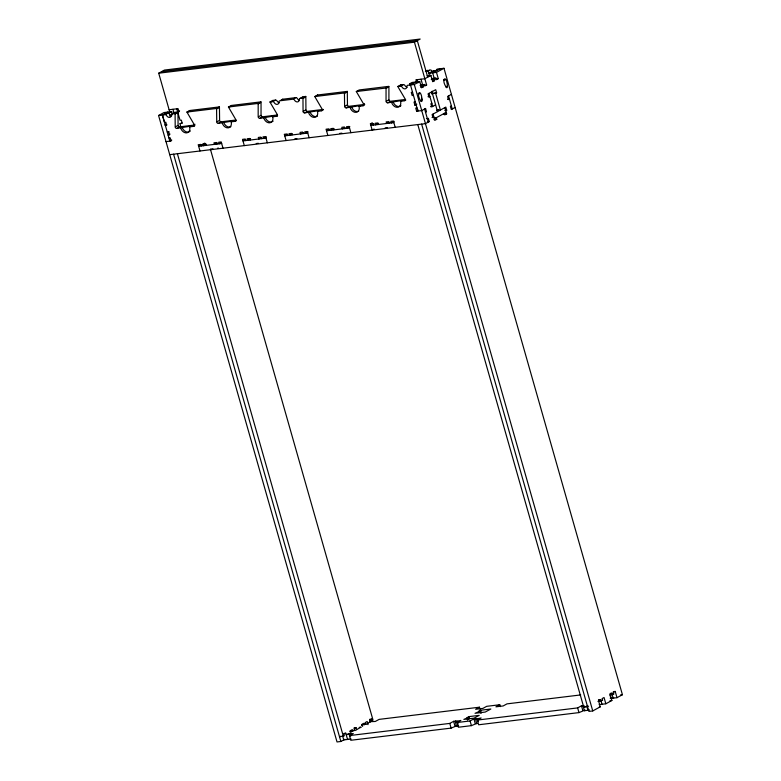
<?xml version="1.0" encoding="UTF-8"?>
<svg xmlns="http://www.w3.org/2000/svg" width="781" height="781" viewBox="0 0 781 781"><rect width="100%" height="100%" fill="white"/><g stroke="black" fill="none" stroke-linecap="round" stroke-linejoin="round"><path stroke-width="1.17" d="M179.601 110.902L175.042 113.509A1.63 1.23 61.4 0 1 175.1 113.85L175.208 127.283A1.66 1.25 61.4 0 0 176.828 128.416L191.052 126.083L189.617 126.864A5.809 4.374 61.4 0 1 186.698 132.887A5.809 4.374 61.4 0 1 180.665 127.947M194.401 125.058L179.698 126.844A1.66 1.25 61.4 0 1 178.078 125.712L177.98 112.279A1.63 1.23 61.4 0 0 177.912 111.937M235.94 120.02L221.228 121.807A1.66 1.25 61.4 0 1 219.607 120.674L219.441 106.899L216.571 108.471L216.737 122.246A1.66 1.25 61.4 0 0 218.358 123.378L232.582 121.035L231.147 121.826A5.809 4.374 61.4 0 1 228.228 127.85A5.809 4.374 61.4 0 1 222.194 122.91M277.47 114.983L262.767 116.769A1.66 1.25 61.4 0 1 261.498 116.193A1.65 1.25 61.4 0 1 261.039 115.354L261.049 102.321A1.65 1.24 61.4 0 0 261.01 101.979L258.14 103.541A1.65 1.24 61.4 0 1 258.179 103.883L258.169 116.925A1.65 1.25 61.4 0 0 258.618 117.755A1.66 1.25 61.4 0 0 259.897 118.341L274.121 115.998L272.686 116.789A5.809 4.374 61.4 0 1 269.767 122.812A5.809 4.374 61.4 0 1 263.734 117.872M323.227 109.438L307.558 111.332A1.66 1.25 61.4 0 1 305.937 110.209L305.84 96.776A1.63 1.23 61.4 0 0 305.771 96.434L302.901 97.996A1.63 1.23 61.4 0 1 302.969 98.338L303.067 111.781A1.66 1.25 61.4 0 0 304.688 112.903L318.912 110.57L317.476 111.351A5.809 4.374 61.4 0 1 314.567 117.375A5.809 4.374 61.4 0 1 308.524 112.435M364.756 104.4L349.097 106.294A1.66 1.25 61.4 0 1 347.477 105.171L347.311 91.397L344.441 92.959L344.606 106.743A1.66 1.25 61.4 0 0 346.227 107.866L360.451 105.533L359.016 106.314A5.809 4.374 61.4 0 1 356.097 112.337A5.809 4.374 61.4 0 1 350.064 107.397M405.339 99.48L390.637 101.257A1.66 1.25 61.4 0 1 389.358 100.681A1.65 1.25 61.4 0 1 388.909 99.851L388.918 86.808A1.65 1.24 61.4 0 0 388.87 86.466L385.97 87.921A1.65 1.24 61.4 0 1 386.048 88.38L386.039 101.423A1.65 1.25 61.4 0 0 386.488 102.252A1.66 1.25 61.4 0 0 387.757 102.828L401.981 100.495L400.546 101.276A5.809 4.374 61.4 0 1 397.636 107.3A5.809 4.374 61.4 0 1 391.593 102.36M158.709 73.199L164.449 70.065L420.178 39.05L414.438 42.184L158.709 73.199L169.711 111.829M344.88 739.285L340.858 741.481L337.021 741.95L158.572 115.5L164 112.542L171.674 111.615L172.562 114.748M171.761 140.092L169.848 141.136L162.409 115.041L167.837 112.073M165.826 114.319L167.983 113.147A1.66 1.25 61.4 0 1 169.487 114.046A3.319 2.499 61.4 0 0 171.693 115.793M165.279 113.47L169.145 112.991L171.674 111.615M158.572 115.5L165.113 114.709A1.66 1.25 61.4 0 1 166.607 115.608A3.319 2.499 61.4 0 0 169.614 117.404A3.319 2.499 61.4 0 0 171.429 115.022A1.66 1.25 61.4 0 1 172.337 113.831L174.495 112.659M175.11 113.958L177.267 112.786M189.617 126.864L193.444 126.395A1.66 1.25 61.4 0 0 194.284 124.677L186.913 112.064L189.783 110.502L219.441 106.899M187.811 112.113L189.812 110.609M181.914 122.91L180.001 123.954L180.889 127.088L181.846 126.561L179.933 126.795M175.461 126.805L177.97 125.429M176.828 128.416L179.337 127.039M170.053 134.088L168.14 135.142L169.418 134.986L168.52 131.852L167.241 132.009M216.649 108.92L218.797 107.749M194.284 124.677L194.996 124.286M231.147 121.826L234.983 121.358A1.66 1.25 61.4 0 0 235.813 119.639L228.442 107.026L231.313 105.464L260.981 101.862M193.805 126.2L194.889 125.614M230.063 106.685L230.776 106.294M216.991 121.768L219.51 120.391M218.358 123.378L220.877 122.002M258.179 103.883L260.337 102.711M272.686 116.789L276.523 116.32A1.66 1.25 61.4 0 0 277.353 114.602L270.109 102.331A1.63 1.23 61.4 0 1 269.982 101.989L272.852 100.427L275.547 100.095A1.66 1.25 61.4 0 1 277.05 100.993A3.319 2.499 61.4 0 0 279.256 102.741M235.345 121.162L236.418 120.577M270.88 102.038L272.979 100.759A1.63 1.23 61.4 0 1 272.852 100.427M273.389 101.276L275.547 100.095M280.623 100.398L282.781 99.216L295.843 97.635A1.66 1.25 61.4 0 1 297.346 98.533A3.319 2.499 61.4 0 0 299.553 100.28M201.527 144.719L198.657 146.281L221.677 143.489M204.085 144.407L206.213 144.153L203.343 145.715L202.894 144.153L204.807 143.108M258.531 116.73L261.039 115.354M293.695 98.816L295.843 97.635M259.897 118.341L262.406 116.965M269.982 101.989L272.676 101.667A1.66 1.25 61.4 0 1 274.18 102.565A3.319 2.499 61.4 0 0 277.187 104.361A3.319 2.499 61.4 0 0 279.002 101.979A1.66 1.25 61.4 0 1 279.91 100.788L292.973 99.207A1.66 1.25 61.4 0 1 294.476 100.105A3.319 2.499 61.4 0 0 297.483 101.901A3.319 2.499 61.4 0 0 299.299 99.519A1.66 1.25 61.4 0 1 300.207 98.328L302.364 97.147M221.023 142.757L219.11 143.811L218.66 142.24L221.218 141.927L223.005 148.195M302.979 98.455L305.127 97.274M276.874 116.125L277.597 115.734M317.476 111.351L321.313 110.892A1.66 1.25 61.4 0 0 322.143 109.164L314.772 96.561L317.642 94.989L347.311 91.397M315.67 96.61L317.642 94.989M245.859 139.34L242.989 140.912L265.999 138.12M303.321 111.302L305.84 109.926M304.688 112.903L307.206 111.537M344.509 93.417L346.666 92.236M266.311 136.86L263.441 138.432L262.992 136.86L265.55 136.558L267.336 142.816M359.016 106.314L362.853 105.855A1.66 1.25 61.4 0 0 363.682 104.127L356.312 91.523L359.182 89.952L388.84 86.359M321.674 110.697L323.344 109.779M357.923 91.182L358.645 90.791M287.623 134.273L284.743 135.845L307.763 133.053M292.309 133.707L289.439 135.279L288.99 133.707L291.547 133.405L291.996 134.967M344.86 106.255L347.369 104.888M346.227 107.866L348.736 106.499M386.048 88.38L388.196 87.199M308.075 131.794L305.205 133.366L304.756 131.804L307.314 131.491L309.1 137.749M363.682 104.127L364.395 103.736M400.546 101.276L404.382 100.817A1.66 1.25 61.4 0 0 405.212 99.089L397.968 86.818A1.63 1.23 61.4 0 1 397.841 86.486L400.712 84.914L403.416 84.592A1.66 1.25 61.4 0 1 404.909 85.49A3.319 2.499 61.4 0 0 407.126 87.238M425.372 71.442L430.224 69.939A1.66 1.25 61.4 0 1 431.727 70.837A3.319 2.499 61.4 0 0 432.323 71.627M363.204 105.66L364.288 105.064M399.462 86.144L400.175 85.754M426.27 71.501L426.992 71.1M401.258 85.764L403.416 84.592M429.511 70.339L427.353 71.51A1.66 1.25 61.4 0 1 428.857 72.408A3.319 2.499 61.4 0 0 430.224 73.814M429.696 76.44L428.808 73.307L433.465 70.768L437.301 70.3M329.397 129.207L326.526 130.778L349.537 127.986M415.892 81.995L410.474 84.953L417.903 111.058M440.152 68.738L432.645 72.838L434.129 78.061M397.841 86.486L400.536 86.154A1.66 1.25 61.4 0 1 402.039 87.052A3.319 2.499 61.4 0 0 405.046 88.849A3.319 2.499 61.4 0 0 406.862 86.466A1.66 1.25 61.4 0 1 407.77 85.275L414.301 84.485L419.729 81.527L421.515 87.794L423.429 86.74L422.98 85.178L424.268 84.475L424.718 86.037L426.631 84.992L414.438 42.184M610.283 698.507L617 697.687L622.428 694.729L443.979 68.279L436.481 72.379L438.268 78.637L436.345 79.691L435.905 78.12L434.148 79.076L434.597 80.648L432.684 81.693L430.897 75.425L424.844 78.735L415.902 79.818L416.488 81.907M386.39 101.218L388.909 99.851M387.757 102.828L390.275 101.462M349.849 126.727L346.979 128.299L346.53 126.737L349.087 126.424L350.874 132.692M404.743 100.612L405.817 100.027M418.714 94.14L420.149 93.359L418.108 93.613M444.096 80.287L445.531 79.496L443.608 79.73M374.099 129.05L372.186 130.105L370.399 123.837L372.312 122.793M373.718 123.828L370.848 125.399L393.868 122.607M436.608 92.822L431.815 93.808L436.608 92.822L435.71 89.688L428.056 93.866L428.945 97L429.901 96.483L427.988 96.707M378.404 123.271L375.534 124.833L375.085 123.271L377.643 122.959L378.092 124.521M420.578 100.671L422.013 99.89C421.447 88.155 415.355 92.509 420.578 100.671A1.24 0.781 83.1 0 0 421.623 101.452A1.24 0.781 83.1 0 0 422.013 99.89L421.535 98.201M445.951 86.808L447.386 86.027C446.8 74.302 440.728 78.656 445.941 86.818A1.24 0.781 83.1 0 0 446.986 87.599A1.24 0.781 83.1 0 0 447.376 86.027M415.307 101.921L414.028 102.077L414.916 105.21L416.829 104.156M394.171 121.358L391.301 122.92L390.851 121.358L393.409 121.045L395.196 127.313M417.015 107.924L415.736 108.081L416.624 111.214L418.538 110.16M431.834 103.268L430.878 103.785L431.776 106.919L435.603 104.83M425.508 112.152L426.465 111.634L425.567 108.5L421.74 110.59L416.624 111.214M451.428 94.374L447.581 96.473L448.479 99.607L449.436 99.08L447.513 99.314M438.375 109.525L436.569 110.511L440.406 110.043L435.652 93.339M427.441 118.937L428.398 118.419L429.286 121.553L425.46 123.642L169.731 154.658M451.369 105.874L450.412 106.392L451.301 109.525L455.147 107.427M445.756 110.746L446.712 110.219L445.824 107.085L432.108 114.582L432.996 117.716L433.953 117.189L432.039 117.423M434.402 118.761L446.205 112.308M434.392 117.941L436.315 117.716L436.755 119.278L434.841 120.323L433.065 114.055M444.867 107.612L446.654 113.88L444.731 114.924L444.291 113.352M348.209 739.099L347.565 739.451L345.778 733.183L343.865 734.228L344.314 735.8L339.52 736.786L340.477 736.268M356.585 729.698L355.99 727.609L354.076 728.653L354.525 730.225L349.888 731.533M370.155 720.873L372.068 720.638L371.629 719.067L369.706 720.121L370.301 722.2M361.525 725.178L365.693 724.124L365.244 722.552L367.158 721.507L368.046 724.641M372.068 720.638L373.025 720.111L210.411 149.239M350.064 733.203L346.227 734.755L353.276 733.496L349.449 735.585L350.786 740.281L451.125 728.107L456.66 725.813M349.449 735.585L449.788 723.411L453.615 721.322L456.172 721.009L455.216 721.537L456.553 726.232L458.672 725.979M479.993 709.089L479.456 707.205L475.629 709.294L482.863 708.416L486.69 706.327L499.752 704.745L500.289 706.62M455.216 721.537L460.849 720.443L457.022 722.532L458.359 727.238L471.421 725.647L476.957 723.352M468.346 717.495L463.855 719.399L474.087 718.159L479.212 715.367L468.981 716.607L467.067 717.651L468.346 717.495L468.873 719.379M479.973 711.14L475.024 713.307L485.255 712.057L490.839 709.011L480.608 710.251L478.694 711.296L479.973 711.14L480.51 713.024M456.553 726.232L457.51 725.705M457.022 722.532L470.084 720.951L473.911 718.862L476.469 718.549L475.512 719.076L476.849 723.772M499.752 704.745L495.925 706.834L503.159 705.956L506.986 703.866L580.722 694.924M475.512 719.076L481.145 717.983L477.318 720.072L478.655 724.768L578.985 712.604L584.52 710.31M477.318 720.072L577.647 707.908L581.474 705.809L584.032 705.507L583.075 706.024L584.413 710.72L588.913 710.183M417.786 124.569L583.739 707.166L586.619 706.414M597.953 701.445L600.823 701.094L600.384 699.532L598.471 700.577L600.247 706.834L592.75 710.935L588.913 711.403L421.623 124.111M609.58 695.09L612.46 694.739L612.011 693.177L610.098 694.221L611.884 700.489L605.831 703.788L599.125 704.599M617 697.687L615.213 691.429L613.3 692.474L613.749 694.036L612.46 694.739M588.532 706.18L583.739 707.166M600.823 701.094L602.581 700.137L602.131 698.565L604.045 697.521L605.831 703.788M584.413 710.72L585.369 710.202M589.108 709.665L587.956 710.3L586.765 706.122M613.778 697.814L613.163 698.155L611.972 693.977M217.538 143.079L214.424 144.378L213.974 142.806L216.532 142.503L216.981 144.065M303.487 132.711L300.519 133.932L300.07 132.37L302.628 132.057L303.077 133.619M261.537 137.856L258.745 138.998L258.306 137.436L260.864 137.124L261.303 138.686M345.075 127.723L342.283 128.865L341.844 127.303L344.401 126.991L344.841 128.553M389.397 122.344L386.615 123.496L386.165 121.924L388.723 121.611L389.172 123.183M218.329 148.009L217.606 148.214M161.579 71.637L417.308 40.622L427.715 77.163M443.979 68.279L437.458 69.07A1.66 1.25 61.4 0 0 436.608 69.821M428.808 73.307L436.481 72.379M427.061 75.894L430.897 75.425M169.116 109.75L178.068 108.657L178.956 111.79L175.217 112.269A1.66 1.25 61.4 0 0 174.309 113.46M432.069 78.588L435.905 78.12M431.268 79.428L434.148 79.076M435.388 78.988L438.268 78.637M419.729 81.527L412.056 82.454L409.537 83.831L413.374 83.372M432.674 80.882L434.597 80.648M305.771 96.434L303.077 96.756A1.66 1.25 61.4 0 0 302.169 97.947M172.337 113.831L175.042 113.509M186.913 112.064L216.571 108.471M228.442 107.026L258.111 103.434M300.207 98.328L302.901 97.996M314.772 96.561L344.441 92.959M356.312 91.523L385.999 88.038M420.432 84.934L424.268 84.475M420.11 85.529L422.98 85.178M423.751 85.344L426.631 84.992M420.549 87.091L423.429 86.74M412.553 92.265L411.275 92.412L412.163 95.546L413.442 95.389M164.908 124.931L166.822 124.696L165.387 125.477L166.665 125.321L165.777 122.197L164.498 122.344L162.409 115.041M179.991 123.544L182.237 123.281L181.338 120.147L180.06 120.303L176.789 108.813M414.916 105.21L416.195 105.054M168.96 138.012L170.229 137.856L171.127 140.99L166.011 141.605M430.487 106.665L432.733 106.401L429.013 93.349M424.932 108.579L425.567 108.5M425.821 111.712L426.465 111.634M444.799 110.453L446.712 110.219M443.774 114.221L446.654 113.88M202.894 144.153L205.452 143.841L205.901 145.412M370.399 123.837L372.957 123.525L373.396 125.097M248.407 139.038L250.535 138.774L247.665 140.346L247.216 138.774L249.774 138.471L250.223 140.033M331.945 128.904L334.073 128.64L331.203 130.212L330.763 128.65L333.321 128.338L333.76 129.9M426.475 118.653L428.398 118.419M433.885 119.63L436.755 119.278M427.373 121.777L429.286 121.553M210.802 149.064L212.94 148.8M256.197 143.558L258.335 143.294M294.769 138.881L296.897 138.627M339.735 133.424L341.873 133.17M385.121 127.918L387.259 127.664M369.706 719.301L371.629 719.067M479.456 707.205L379.127 719.379L375.29 721.468L370.155 721.683L366.806 724.055L361.691 724.67M613.3 691.654L615.213 691.429M610.098 693.411L612.011 693.177M361.857 724.592L365.693 724.124M611.826 694.27L613.749 694.036M620.505 694.963L622.428 694.729M354.076 727.843L355.99 727.609M359.182 727.355L361.222 727.101L355.179 730.411L350.064 731.026M598.461 699.756L600.384 699.532M600.667 700.372L602.581 700.137M609.961 700.713L611.884 700.489M343.865 733.418L345.778 733.183M599.291 706.951L600.247 706.834M351.099 739.021L343.728 739.919L342.537 735.741M427.705 70.71L427.656 70.602A1.63 1.23 61.4 0 1 427.529 70.27M400.838 85.256L400.897 85.354A1.63 1.23 61.4 0 1 400.712 84.914M448.558 95.946L452.267 108.998M610.283 696.467L610.82 698.351M432.176 91.192L432.772 93.281M431.883 91.777L437.536 111.615M601.106 701.123L601.995 704.257M421.008 79.193L422.501 84.416M417.181 79.662L418.069 82.796M424.61 109.018L428.33 122.07M414.301 84.485L592.75 710.935M581.474 705.809L582.811 710.515M577.647 707.908L578.985 712.604M329.074 130.466L328.625 128.904L326.067 129.216L327.854 135.474M480.608 710.251L481.408 713.073M477.63 718.813L478.431 721.634M473.911 718.862L475.248 723.557M468.981 716.607L469.518 718.481M470.084 720.951L471.421 725.647M467.048 718.198L467.585 720.082M457.334 721.273L458.135 724.094M287.301 135.533L286.861 133.971L284.304 134.283L286.09 140.541M453.615 721.322L454.952 726.018M449.788 723.411L451.125 728.107M245.537 140.6L245.088 139.038L242.53 139.35L244.316 145.608M201.205 145.979L200.766 144.417L198.208 144.719L199.995 150.987M364.395 724.827L363.956 723.265L362.042 724.309L362.638 726.398M352.768 731.182L352.319 729.61L350.405 730.665L351.001 732.744M172.952 109.281L174.143 113.46M350.718 733.798L351.255 735.682M349.761 734.325L350.298 736.2M169.145 112.991L170.141 116.476M177.404 153.73L343.357 736.317M173.567 154.189L340.858 741.481M169.126 131.94A1.24 0.781 83.1 0 1 168.852 131.628M433.738 71.393A1.66 1.25 61.4 0 1 434.587 70.632M409.732 84.904A1.66 1.25 61.4 0 1 410.64 83.713M400.243 106.157A5.809 4.374 61.4 0 1 393.028 101.579M400.946 105.66A5.809 4.374 61.4 0 1 400.604 105.933M358.704 111.195A5.809 4.374 61.4 0 1 351.499 106.616M317.535 116.008A5.809 4.374 61.4 0 1 309.959 111.654M281.873 100.407A1.66 1.25 61.4 0 1 282.781 99.216M271.993 121.836A5.809 4.374 61.4 0 1 265.169 117.091M273.086 121.162A5.809 4.374 61.4 0 1 272.745 121.445M230.844 126.707A5.809 4.374 61.4 0 1 223.63 122.129M189.305 131.745A5.809 4.374 61.4 0 1 182.1 127.166M190.33 130.915A5.809 4.374 61.4 0 1 189.676 131.52"/></g></svg>
